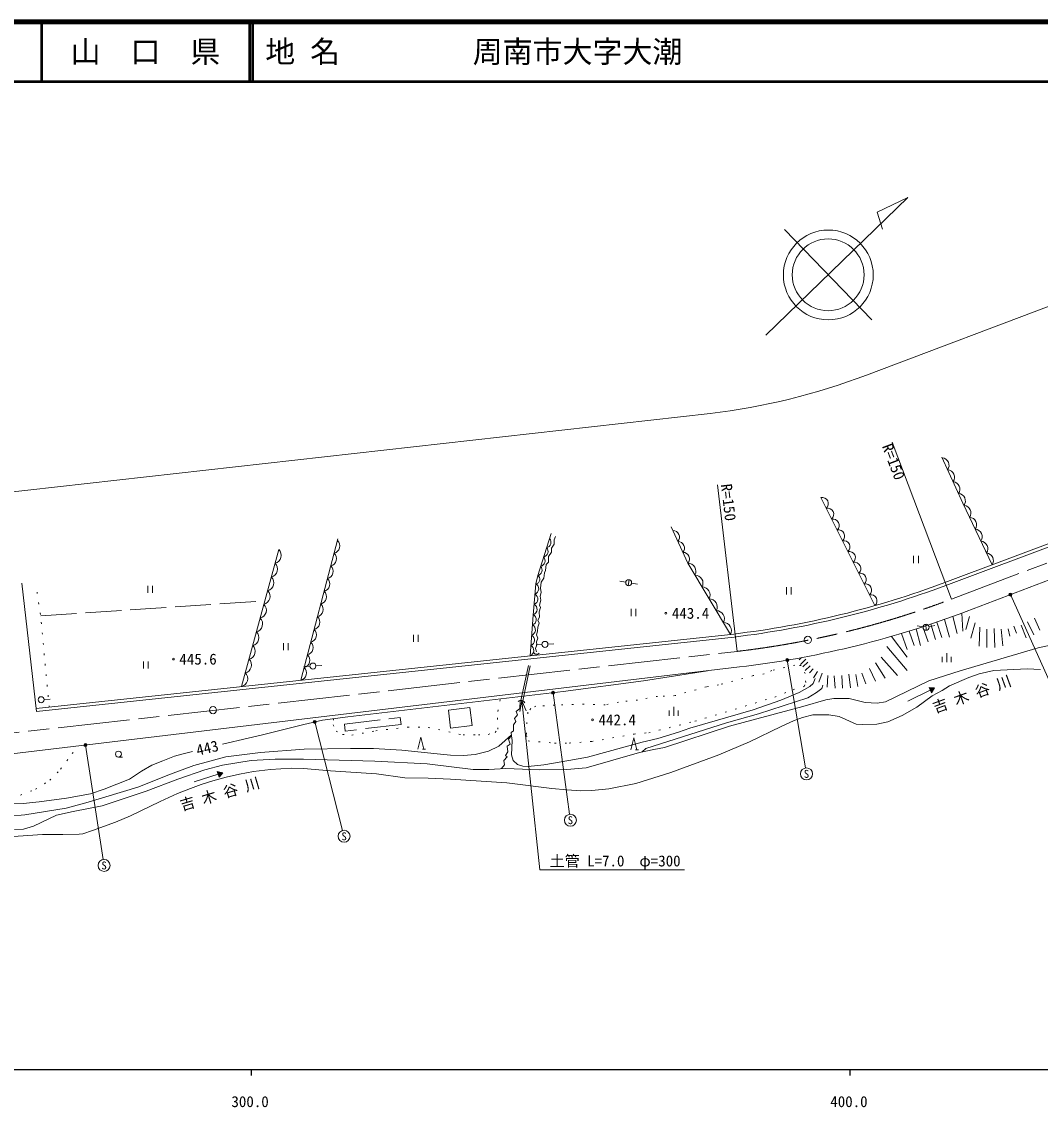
# Model space of a CAD drawing. Units: millimetres, scale not verified. Extents: x 40000 to 680000, y 20000 to 380000.
# Drawn here: x 329711 to 499795, y 198715 to 380000 of the extents above; entities that cross this region are included whole.
import ezdxf
from ezdxf.enums import TextEntityAlignment as Align

# ---------------------------------------------------------------- set-up
doc = ezdxf.new("R2010")
doc.units = ezdxf.units.MM
doc.header["$LTSCALE"] = 1000
for name, pattern in [('CHAIN', [18.5, 12, -1.5, 3.5, -1.5]), ('DASHED', [7.5, 6, -1.5]), ('DOTTED', [1.75, 0.25, -1.5])]:
    doc.linetypes.add(name, pattern=pattern)
for name, color, linetype, lineweight in [('M-BGD', 7, 'Continuous', 13), ('M-BMK', 2, 'CHAIN', 13), ('M-BMK-SRVR', 3, 'Continuous', 13), ('M-STR-HTXT', 7, 'Continuous', 13), ('M-STR-STRC', 7, 'Continuous', 13), ('M-TTL', 2, 'Continuous', 140), ('M-TTL-BAND', 7, 'Continuous', 25), ('M-TTL-LINE', 7, 'Continuous', 50)]:
    doc.layers.add(name, color=color, linetype=linetype, lineweight=lineweight)
doc.layers.add('M-BMK-HTXT', color=7, linetype='Continuous')
doc.layers.add('M-TTL-TXT', color=7, linetype='Continuous')
doc.styles.add('ＭＳ ゴシック', font='')
doc.styles.get('ＭＳ ゴシック').set_extended_font_data('MS Gothic')

msp = doc.modelspace()

# ---------------------------------------------------------------- hatches: boundary and pattern name
at = {"layer": 'M-BGD'}
for points in [[(481652, 267942), (482154, 268740), (481216, 268842)], [(362667, 253855), (363276, 254576), (362361, 254807)]]:
    msp.add_hatch(color=256, dxfattribs=at).paths.add_polyline_path(points)
at = {"layer": 'M-STR-HTXT'}
for points in [[(494722, 284099, -1), (494903, 284565, -1)], [(457407, 273189, -1), (457701, 273593, -0.41421), (457756, 273244, -0.41421)], [(418283, 267747, -1), (418590, 268142, -0.41421), (418634, 267791, -0.41421)], [(378521, 262858, -1), (378780, 263286, -1)], [(340211, 259011, -1), (340510, 259411, -0.41421), (340561, 259061, -0.41421)]]:
    msp.add_hatch(color=256, dxfattribs=at).paths.add_polyline_path(points)

# ---------------------------------------------------------------- linework, layer by layer
at = {"layer": 'M-BGD'}
for p, q in [((484030, 285868), (532147, 303904)), ((472184, 282490), (463152, 300542)), ((483854, 286336), (520768, 300173)), ((533941, 299218), (486236, 281069)), ((376302, 270015), (382505, 293640)), ((366434, 268960), (372653, 291844)), ((478651, 290798), (478651, 289598)), ((479451, 290798), (479451, 289598)), ((430570, 286409), (429585, 286583)), ((431149, 286814), (430975, 285830)), ((350759, 285822), (350759, 284622)), ((351559, 285822), (351559, 284622)), ((431554, 286235), (432539, 286060)), ((457397, 285557), (457397, 284357)), ((458197, 285557), (458197, 284357)), ((431477, 281951), (431477, 280751)), ((432277, 281951), (432277, 280751)), ((486713, 281251), (486871, 278239)), ((480696, 279372), (480738, 278373)), ((481507, 279396), (482299, 276821)), ((482498, 279732), (483343, 277189)), ((483796, 280184), (484661, 277212)), ((485215, 280693), (485907, 277817)), ((487985, 280682), (487378, 278480)), ((488932, 279627), (488192, 277076)), ((496596, 279237), (497455, 277118)), ((497670, 279778), (498710, 277626)), ((498808, 280375), (499742, 278370)), ((332138, 265293), (448604, 277745)), ((395126, 277629), (395126, 276429)), ((395926, 277629), (395926, 276429)), ((476596, 277834), (477570, 275182)), ((477903, 278232), (478745, 275810)), ((479056, 278594), (479802, 275834)), ((480234, 278956), (479248, 279124)), ((480185, 278958), (481048, 276439)), ((481206, 278974), (482186, 279177)), ((489674, 278903), (489615, 275721)), ((490846, 278545), (490879, 275513)), ((492101, 278695), (492184, 275521)), ((493255, 278574), (493550, 275784)), ((494418, 278623), (494704, 277372)), ((495368, 279049), (495834, 277871)), ((373414, 276239), (373414, 275039)), ((374214, 276239), (374214, 275039)), ((416590, 275983), (415592, 275924)), ((417588, 276042), (418587, 276102)), ((474164, 275668), (477582, 271682)), ((474976, 277358), (477547, 273900)), ((459946, 273813), (459509, 273458)), ((473223, 273861), (475953, 270800)), ((483414, 273043), (483414, 273943)), ((484164, 273043), (484164, 274543)), ((484914, 273043), (484914, 273943)), ((350046, 273177), (350046, 271977)), ((350846, 273177), (350846, 271977)), ((377833, 272364), (376835, 272304)), ((378832, 272423), (379830, 272482)), ((460626, 273551), (459742, 272666)), ((460982, 273037), (460136, 272268)), ((461366, 272454), (460517, 271682)), ((461854, 271936), (461274, 271251)), ((471273, 271966), (472305, 269865)), ((472274, 272948), (473876, 270362)), ((462611, 271481), (461949, 270410)), ((463346, 271195), (462791, 269711)), ((464306, 270818), (464194, 268866)), ((465392, 270769), (465559, 268685)), ((466630, 270840), (466745, 268681)), ((467840, 271022), (468107, 268757)), ((468968, 270964), (469307, 268977)), ((469985, 271190), (470655, 269428)), ((481434, 268392), (477654, 266562)), ((481216, 268842), (481652, 267942)), ((482154, 268740), (481216, 268842)), ((482154, 268740), (481652, 267942)), ((333458, 266811), (334456, 266870)), ((437844, 264074), (437844, 264974)), ((438594, 264074), (438594, 265574)), ((439344, 264074), (439344, 264974)), ((396623, 258525), (397123, 258525)), ((432186, 258392), (432686, 258392)), ((345863, 257196), (346530, 257196)), ((362514, 254331), (358516, 253045)), ((362361, 254807), (362667, 253855)), ((363276, 254576), (362361, 254807)), ((363276, 254576), (362667, 253855))]:
    msp.add_line(p, q, dxfattribs=at)
at = {"layer": 'M-BGD', "linetype": 'DASHED'}
for p, q in [((332878, 280801), (370332, 283302)), ((413069, 266650), (414564, 273603)), ((413363, 266590), (414868, 273588))]:
    msp.add_line(p, q, dxfattribs=at)
at = {"layer": 'M-BGD'}
for points in [[(491738, 289291), (486886, 299617), (483365, 307305)], [(448071, 277688), (440940, 289564), (438183, 295641)], [(414599, 274109), (415139, 280873), (415555, 286142), (415873, 287520), (418098, 294512)], [(415648, 274770), (415497, 275306), (415723, 275967), (415690, 276469), (415882, 277030), (415698, 277624), (415866, 278220), (415908, 278915), (416117, 279534), (415908, 280061), (416167, 280555), (416142, 281472), (416326, 282158), (416176, 282593), (416418, 283391), (416268, 284044), (416444, 284705), (416360, 285391), (416452, 286424), (416921, 287102), (417021, 287958), (417197, 288368), (417298, 289331), (417700, 289774), (417675, 290695), (418191, 291423), (418154, 292072), (418602, 292738), (418595, 293501), (418858, 294014)], [(329713, 286264), (332195, 264797), (448660, 277248)], [(328531, 245082), (329988, 245167), (331662, 245654), (335527, 247479), (338280, 248122), (343157, 249058), (350488, 251499), (355795, 253527), (360271, 255070), (363234, 255849), (368013, 256608), (372027, 256865), (376749, 256855), (388666, 256518), (397400, 256091), (405112, 255141), (407702, 255147), (410524, 255317), (416093, 255042), (420712, 255113), (423958, 255426), (432892, 257966), (435240, 258438), (437064, 258780), (447903, 262383), (460152, 265646), (463999, 266741), (465312, 266956), (467879, 266985), (470540, 266286), (472554, 266208), (473974, 266444), (481165, 269925), (486398, 271628), (499446, 275424), (502563, 276087)], [(449579, 272256), (317780, 256514), (305184, 255201), (302345, 255259), (292693, 255822)], [(325855, 243747), (333207, 244260), (336605, 244277), (339280, 244326), (339917, 244408), (341547, 244931), (345386, 246321), (347888, 247392), (352835, 249804), (355751, 251095), (357909, 251936), (359663, 252608), (361651, 253247), (363846, 253869), (366094, 254361), (368435, 254793), (371256, 255144), (374694, 255327), (376771, 255301), (381251, 254915), (388932, 254386), (393682, 253758), (397604, 253668), (401311, 253500), (410721, 252912), (418230, 251968), (420760, 251720), (423084, 251583), (424884, 251625), (427764, 251875), (432265, 252778), (438096, 254613), (446106, 257571), (451249, 259763), (456520, 262304), (458591, 263244), (460110, 263788), (461839, 264272), (464460, 264245), (466194, 263998), (469053, 262704), (470162, 262638), (472480, 262671), (474361, 263102), (476716, 264134), (479157, 265535), (480442, 266471), (481767, 267442), (483394, 268314), (484632, 269090), (487839, 270493), (489596, 271109), (492015, 271651), (497589, 271951), (499841, 271841)], [(363241, 259338), (367525, 260365), (369694, 260840), (376814, 262638), (379941, 263376), (384149, 263896), (420116, 268142), (433519, 269913), (444251, 271620)], [(411493, 260734), (411595, 259971), (411495, 257552), (411767, 256643), (412474, 255958), (413366, 255666), (414307, 255649), (416903, 255928), (421052, 256630), (424207, 257163), (433304, 259704), (435955, 260276), (439405, 261356), (441283, 262003), (451845, 265081), (456464, 266679), (459508, 267994), (461337, 268990), (461894, 269462), (462193, 270342)], [(433316, 258051), (433925, 258629), (436386, 259435), (447377, 262921), (452733, 264444), (460992, 267092), (462441, 267972), (463319, 268675), (463459, 269205)], [(409838, 255276), (410302, 255900), (410215, 256627), (410754, 257216), (410500, 257448), (410881, 258074), (410762, 259025), (411255, 259374), (410975, 260215), (411493, 260734), (411434, 261287), (411808, 261603), (411816, 262597), (412241, 263115), (411975, 263648), (412505, 264231), (412297, 264820), (412886, 265327), (412921, 266631)], [(327703, 247354), (330228, 247552), (337148, 248655), (340823, 249690), (349123, 252150), (354565, 254351), (358468, 255771), (363806, 257224), (369611, 257964), (376890, 258517), (384616, 258621), (388455, 258650), (393190, 258333), (399099, 257714), (401316, 257508), (403465, 257435), (405439, 257615), (407678, 258174), (409378, 259018), (411476, 260896)], [(395873, 258525), (396373, 260525), (396873, 258525)], [(431436, 258392), (431936, 260392), (432436, 258392)], [(327407, 249518), (329942, 249455), (332608, 249706), (337167, 250363), (341198, 251033), (343487, 251848), (347711, 253515), (349714, 254873), (351453, 255847), (353256, 256590), (355224, 257358), (356668, 257763), (358202, 258130)]]:
    msp.add_lwpolyline(points, dxfattribs=at)
at = {"layer": 'M-BGD', "linetype": 'DOTTED'}
for points in [[(334294, 265524), (332857, 281033), (332148, 285458)], [(381787, 263604), (381703, 262580), (382194, 261511), (383281, 260977), (384815, 260839), (388836, 261604), (394163, 262202), (397597, 262158), (403419, 260885), (405983, 260902), (407617, 260986), (408781, 261317), (409239, 261835), (409146, 263475), (409214, 264816), (409621, 266903)], [(300025, 255687), (301066, 254449), (303382, 252493), (305644, 251434), (308083, 251518), (311254, 252147), (314224, 252825), (315757, 253024), (317376, 252783), (323750, 251805), (326194, 251170), (329521, 250861), (332009, 251814), (334401, 253318), (336215, 255180), (338160, 257772), (338934, 259041)]]:
    msp.add_lwpolyline(points, dxfattribs=at)
msp.add_lwpolyline([(414700, 265302), (414219, 264673), (414072, 262988), (413977, 260816), (414277, 259889), (418700, 259533), (421146, 259541), (424901, 259794), (431969, 261046), (434426, 261267), (442130, 263175), (455468, 267223), (458521, 268452), (460379, 269010), (460628, 269664), (460537, 271162), (459839, 272513), (458825, 272520), (454969, 271643), (453709, 271084), (451844, 270794), (446090, 269277), (443994, 268914), (438813, 267464), (435889, 267336), (432553, 266711), (429364, 266391), (427155, 265914), (423585, 266031), (418727, 265874), (415559, 265695)], close=True, dxfattribs=at)
at = {"layer": 'M-BGD'}
msp.add_lwpolyline([(400964, 265033), (404548, 265458), (404903, 262460), (401320, 262035)], close=True, dxfattribs=at)
at = {"layer": 'M-BGD', "linetype": 'DASHED'}
msp.add_lwpolyline([(383587, 262706), (392911, 263813), (393049, 262652), (383725, 261545)], close=True, dxfattribs=at)
at = {"layer": 'M-BGD'}
for centre, radius in [((431062, 286322), 500), ((437278, 281216), 150), ((480717, 278873), 500), ((417089, 276013), 500), ((355037, 273563), 150), ((378333, 272393), 500), ((332959, 266782), 500), ((425037, 263418), 150), ((345863, 257696), 500)]:
    msp.add_circle(centre, radius, dxfattribs=at)
for centre, radius, start, end in [((483294, 305906), 1269, 325.2685, 83.95068), ((484203, 303921), 1269, 325.2685, 83.95068), ((485112, 301936), 1269, 325.2685, 83.95068), ((486026, 299951), 1269, 325.2685, 84.16945), ((463362, 299518), 1045, 311.58967, 101.57508), ((486960, 297963), 1269, 325.2685, 85.06149), ((464265, 297713), 1045, 311.58967, 101.57508), ((465168, 295908), 1045, 311.58967, 101.57508), ((487894, 295976), 1269, 325.2685, 85.06149), ((417152, 293073), 936, 282.20278, 42.48155), ((438470, 293921), 1094, 318.64532, 90.16951), ((466071, 294103), 1045, 311.58967, 101.57508), ((488827, 293989), 1269, 325.2685, 85.06149), ((381596, 292452), 1240, 283.02875, 47.54841), ((416659, 291527), 936, 282.20278, 42.48155), ((439295, 292104), 1094, 318.64532, 90.16951), ((466975, 292297), 1045, 311.58967, 101.57508), ((489761, 292001), 1269, 325.2685, 85.06149), ((371673, 290882), 1374, 285.10564, 44.485), ((381039, 290329), 1240, 283.02875, 47.54841), ((416167, 289981), 936, 282.20278, 42.48155), ((440119, 290287), 1094, 318.64532, 90.16951), ((467878, 290492), 1045, 311.58967, 101.57508), ((490695, 290014), 1269, 325.2685, 85.06149), ((371051, 288593), 1374, 285.10564, 44.485), ((380482, 288206), 1240, 283.02875, 47.54841), ((415675, 288435), 936, 282.20278, 42.48155), ((440934, 288214), 1350, 332.22722, 89.73203), ((468781, 288687), 1045, 311.58967, 101.57508), ((370430, 286305), 1374, 285.10564, 44.485), ((379924, 286083), 1240, 283.02875, 47.54841), ((415501, 286880), 740, 274.14177, 59.87489), ((442122, 286235), 1350, 332.22722, 89.73203), ((469684, 286882), 1045, 311.58967, 101.57508), ((369808, 284016), 1374, 285.10564, 44.485), ((379367, 283961), 1240, 283.02875, 47.54841), ((415086, 285315), 953, 290.63775, 60.23948), ((443311, 284255), 1350, 332.22722, 89.73203), ((430516, 428575), 151911, 276.83828, 290.5554), ((430516, 428575), 152411, 276.83707, 290.5554), ((470588, 285077), 1045, 311.58967, 101.57508), ((414949, 283596), 953, 290.63775, 60.23948), ((444499, 282276), 1350, 332.22722, 89.73203), ((471491, 283272), 1045, 311.58967, 101.57508), ((369186, 281728), 1374, 285.10564, 44.485), ((378810, 281838), 1240, 283.02875, 47.54841), ((414812, 281877), 953, 290.63775, 60.23948), ((445688, 280296), 1350, 332.22722, 89.73203), ((431427, 428398), 157193, 276.63092, 290.40593), ((368564, 279440), 1374, 285.10564, 44.485), ((378252, 279715), 1240, 283.02875, 47.54841), ((414537, 278439), 953, 290.63775, 60.23948), ((414674, 280158), 953, 290.63775, 60.23948), ((446876, 278317), 1350, 332.22722, 89.73203), ((367942, 277151), 1374, 285.10564, 44.485), ((377695, 277592), 1240, 283.02875, 47.54841), ((414400, 276720), 953, 290.63775, 60.23948), ((367320, 274863), 1374, 285.10564, 44.485), ((377137, 275469), 1240, 283.02875, 47.54841), ((414263, 275001), 953, 290.63775, 60.23948), ((376580, 273346), 1240, 283.02875, 47.54841), ((415705, 274942), 582, 203.35596, 317.633), ((366698, 272574), 1374, 285.10564, 44.485), ((376023, 271223), 1240, 283.02875, 47.54841), ((366076, 270286), 1374, 285.10564, 44.485), ((413082, 265960), 690, 26.6734, 130.4001)]:
    msp.add_arc(centre, radius, start, end, dxfattribs=at)
at = {"layer": 'M-BMK'}
for p, q in [((484971, 283579), (532962, 301753)), ((317388, 259992), (449160, 274850))]:
    msp.add_line(p, q, dxfattribs=at)
msp.add_arc((431812, 423843), 150000, 276.64118, 290.75612, dxfattribs=at)
at = {"layer": 'M-BMK-SRVR'}
for p, q in [((453966, 327640), (477670, 350641)), ((477670, 350641), (472557, 348197)), ((472557, 348197), (473459, 345335)), ((457060, 345273), (471684, 330202))]:
    msp.add_line(p, q, dxfattribs=at)
for centre, radius in [((464402, 337707), 7500), ((464372, 337738), 6000), ((460983, 276770), 600), ((361655, 265047), 600)]:
    msp.add_circle(centre, radius, dxfattribs=at)
at = {"layer": 'M-STR-HTXT'}
for p, q in [((470795, 320982), (506621, 334550)), ((312649, 299710), (444678, 314598)), ((484971, 283579), (475048, 309761)), ((449160, 274850), (445921, 302662)), ((494812, 284332), (503059, 266032)), ((457554, 273391), (460589, 255380)), ((413219, 266636), (412872, 264789)), ((413219, 266636), (416225, 238341)), ((413219, 266636), (413946, 264903)), ((418437, 267944), (421197, 247646)), ((378651, 263072), (383293, 244934)), ((340361, 259211), (343310, 240088)), ((416225, 238341), (440372, 238341))]:
    msp.add_line(p, q, dxfattribs=at)
for centre in [(494812, 284332), (457554, 273391), (418437, 267944), (378651, 263072), (340361, 259211)]:
    msp.add_circle(centre, 250, dxfattribs=at)
msp.add_arc((431805, 423866), 110024, 276.71915, 290.75535, dxfattribs=at)
at = {"layer": 'M-STR-STRC'}
for centre in [(460755, 254394), (421331, 246656), (383541, 243965), (343462, 239099)]:
    msp.add_circle(centre, 1000, dxfattribs=at)
at = {"layer": 'M-TTL'}
msp.add_line((680000, 380000), (40000, 380000), dxfattribs=at)
at = {"layer": 'M-TTL-BAND'}
for p, q in [((40000, 205000), (579000, 205000)), ((368000, 205000), (368000, 204000)), ((468000, 205000), (468000, 204000))]:
    msp.add_line(p, q, dxfattribs=at)
at = {"layer": 'M-TTL-LINE'}
for p, q in [((333000, 380000), (333000, 370000)), ((367750, 380000), (367750, 370000)), ((368250, 380000), (368250, 370000)), ((40000, 370000), (680000, 370000))]:
    msp.add_line(p, q, dxfattribs=at)

# ---------------------------------------------------------------- texts
at = {"layer": 'M-BGD', "style": 'ＭＳ ゴシック'}
for s, p in [('443.4', (438278, 281216)), ('445.6', (356037, 273563)), ('442.4', (426037, 263418))]:
    msp.add_text(s, height=1833, dxfattribs=at).set_placement(p, align=Align.MIDDLE_LEFT)
msp.add_text('443', height=1833, rotation=13.481, dxfattribs=at).set_placement((360698, 258729), align=Align.MIDDLE_CENTER)
at = {"layer": 'M-BMK-HTXT', "style": 'ＭＳ ゴシック'}
for rotation, p in [(20, (488370, 267717)), (16.508, (362777, 251050))]:
    msp.add_text('吉 木 谷 川', height=1833, rotation=rotation, dxfattribs=at).set_placement(p, align=Align.MIDDLE_CENTER)
at = {"layer": 'M-STR-HTXT', "style": 'ＭＳ ゴシック'}
msp.add_text('R=150', height=1833, rotation=290.756, dxfattribs=at).set_placement((475048, 309761), align=Align.TOP_LEFT)
msp.add_text('R=150', height=1833, rotation=276.641, dxfattribs=at).set_placement((445921, 302662), align=Align.BOTTOM_LEFT)
msp.add_text('土管 L=7.0\u3000φ=300', height=1833, dxfattribs=at).set_placement((417872, 238390), align=Align.BOTTOM_LEFT)
at = {"layer": 'M-STR-STRC', "style": 'ＭＳ ゴシック'}
for p in [(460755, 254394), (421331, 246656), (383541, 243965), (343462, 239099)]:
    msp.add_text('S', height=1320, dxfattribs=at).set_placement(p, align=Align.MIDDLE_CENTER)
at = {"layer": 'M-TTL-BAND', "style": 'ＭＳ ゴシック'}
for s, p in [('300.0', (367844, 198195)), ('400.0', (467844, 198195))]:
    msp.add_text(s, height=1833, dxfattribs=at).set_placement(p, align=Align.BOTTOM_CENTER)
at = {"layer": 'M-TTL-TXT', "style": 'ＭＳ ゴシック'}
msp.add_text('山\u3000口\u3000県', height=3666, dxfattribs=at).set_placement((350375, 375000), align=Align.MIDDLE_CENTER)
for s, p in [('地 名', (370380, 375000)), ('周南市大字大潮', (405024, 375000))]:
    msp.add_text(s, height=3666, dxfattribs=at).set_placement(p, align=Align.MIDDLE_LEFT)

doc.saveas('drawing.dxf')
